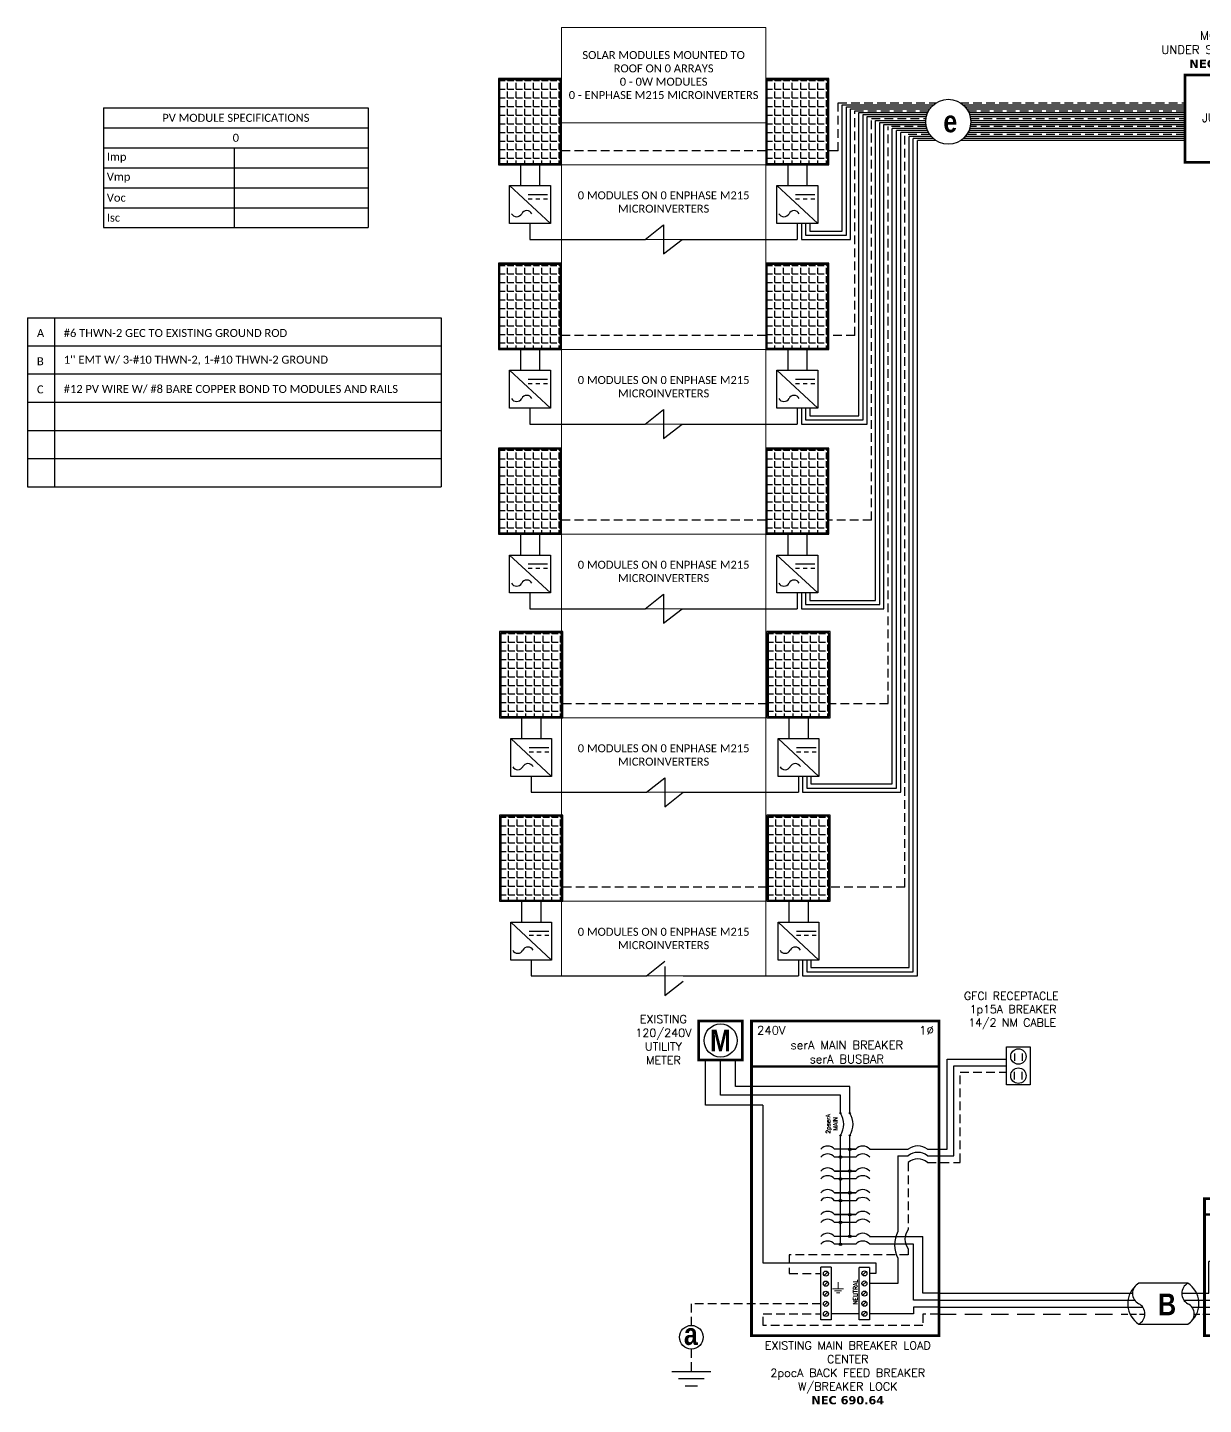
# Model space of a CAD drawing. Header units: feet. Extents: x 25206 to 26003, y 15282 to 15877.
# Drawn here: x 25206 to 25714, y 15282 to 15877 of the extents above; entities that cross this region are included whole.
import ezdxf

# ---------------------------------------------------------------- set-up
doc = ezdxf.new("R2010")
doc.units = ezdxf.units.FT
doc.header["$MEASUREMENT"] = 0
doc.linetypes.add('DASHED', pattern=[0.75, 0.5, -0.25])
doc.linetypes.add('HIDDEN', pattern=[0.375, 0.25, -0.125])
doc.layers.add('TEXT', color=7, linetype='Continuous')
doc.layers.add('Z - TITLEBLOCK TXT', color=7, linetype='Continuous')
doc.styles.add('ONE LINE TXT', font='techb___.ttf')
doc.styles.get("Standard").update_dxf_attribs({"font": 'simplex.shx'})

# ---------------------------------------------------------------- blocks, each defined once
blk = doc.blocks.new('*T24')
at = {"layer": 'Defpoints', "color": 8, "linetype": 'ByBlock', "lineweight": 0, "transparency": 16777216}
for p, q in [((0, 0), (88.16, 0)), ((0, 0), (0, -409.45)), ((88.16, 0), (88.16, -409.45)), ((0, -41.08), (88.16, -41.08)), ((0, -59.24), (88.16, -59.24)), ((0, -91.46), (88.16, -91.46)), ((0, -138.99), (88.16, -138.99)), ((0, -171.21), (88.16, -171.21)), ((0, -218.74), (88.16, -218.74)), ((0, -250.97), (88.16, -250.97)), ((0, -297.99), (88.16, -297.99)), ((0, -330.21), (88.16, -330.21)), ((0, -377.23), (88.16, -377.23)), ((0, -409.45), (88.16, -409.45))]:
    blk.add_line(p, q, dxfattribs=at)
at = {"color": 0, "linetype": 'Continuous', "transparency": 16777216, "char_height": 3.4544, "width": 83.574, "attachment_point": 5}
for s, insert in [('{\\fCalibri|b0|i0|c0;SOLAR MODULES MOUNTED TO ROOF ON 0 ARRAYS^J0 - 0W MODULES^J0 - ENPHASE M215 MICROINVERTERS', (44.08, -20.54)), ('{\\fCalibri|b0|i0|c0;', (44.08, -50.16)), ('{\\fCalibri|b0|i0|c0;0 MODULES ON 0 ENPHASE M215 MICROINVERTERS', (44.08, -75.35)), ('{\\fCalibri|b0|i0|c0;', (44.08, -115.23)), ('{\\fCalibri|b0|i0|c0;0 MODULES ON 0 ENPHASE M215 MICROINVERTERS', (44.08, -155.1)), ('{\\fCalibri|b0|i0|c0;', (44.08, -194.98)), ('{\\fCalibri|b0|i0|c0;0 MODULES ON 0 ENPHASE M215 MICROINVERTERS', (44.08, -234.86)), ('{\\fCalibri|b0|i0|c0;', (44.08, -274.48)), ('{\\fCalibri|b0|i0|c0;0 MODULES ON 0 ENPHASE M215 MICROINVERTERS', (44.08, -314.1)), ('{\\fCalibri|b0|i0|c0;', (44.08, -353.72)), ('{\\fCalibri|b0|i0|c0;0 MODULES ON 0 ENPHASE M215 MICROINVERTERS', (44.08, -393.34))]:
    blk.add_mtext(s, dxfattribs=dict(at, insert=insert))
blk = doc.blocks.new('*U21')
at = {"color": 7}
blk.add_line((-79.14, 9), (0, 9), dxfattribs=at)
at = {"color": 10}
blk.add_line((-79.14, 6), (0, 6), dxfattribs=at)
at = {"color": 253}
blk.add_line((-79.14, 3), (0, 3), dxfattribs=at)
at = {"color": 92, "linetype": 'DASHED', "ltscale": 15}
blk.add_line((-79.14, 0), (0, 0), dxfattribs=at)
blk = doc.blocks.new('breakerPanel')
at = {"linetype": 'Continuous'}
h = blk.add_hatch(color=1, dxfattribs=at)
h.dxf.hatch_style = 1
edge = h.paths.add_edge_path()
edge.add_arc((-42.47, 86.8), 0.291, 0, 360)
h = blk.add_hatch(color=1, dxfattribs=at)
h.dxf.hatch_style = 1
edge = h.paths.add_edge_path()
edge.add_arc((-38.44, 86.8), 0.291, 0, 360)
h = blk.add_hatch(color=1, dxfattribs=at)
h.dxf.hatch_style = 1
edge = h.paths.add_edge_path()
edge.add_arc((-42.47, 77.16), 0.291, 0, 360)
h = blk.add_hatch(color=1, dxfattribs=at)
h.dxf.hatch_style = 1
edge = h.paths.add_edge_path()
edge.add_arc((-38.44, 77.16), 0.291, 0, 360)
h = blk.add_hatch(color=1, dxfattribs=at)
h.dxf.hatch_style = 1
edge = h.paths.add_edge_path()
edge.add_arc((-38.44, 71.16), 0.528, 0, 360)
h = blk.add_hatch(color=1, dxfattribs=at)
h.dxf.hatch_style = 1
edge = h.paths.add_edge_path()
edge.add_arc((-42.47, 67.78), 0.528, 0, 360)
h = blk.add_hatch(color=1, dxfattribs=at)
h.dxf.hatch_style = 1
edge = h.paths.add_edge_path()
edge.add_arc((-38.44, 61.76), 0.528, 0, 360)
h = blk.add_hatch(color=1, dxfattribs=at)
h.dxf.hatch_style = 1
edge = h.paths.add_edge_path()
edge.add_arc((-42.47, 58.38), 0.528, 0, 360)
h = blk.add_hatch(color=1, dxfattribs=at)
h.dxf.hatch_style = 1
edge = h.paths.add_edge_path()
edge.add_arc((-42.47, 48.98), 0.528, 0, 360)
h = blk.add_hatch(color=1, dxfattribs=at)
h.dxf.hatch_style = 1
edge = h.paths.add_edge_path()
edge.add_arc((-38.44, 52.36), 0.528, 0, 360)
h = blk.add_hatch(color=1, dxfattribs=at)
h.dxf.hatch_style = 1
edge = h.paths.add_edge_path()
edge.add_arc((-38.44, 42.95), 0.528, 0, 360)
h = blk.add_hatch(color=1, dxfattribs=at)
h.dxf.hatch_style = 1
edge = h.paths.add_edge_path()
edge.add_arc((-42.47, 39.58), 0.528, 0, 360)
h = blk.add_hatch(color=1, dxfattribs=at)
h.dxf.hatch_style = 1
edge = h.paths.add_edge_path()
edge.add_arc((-42.47, 30.17), 0.528, 0, 360)
h = blk.add_hatch(color=1, dxfattribs=at)
h.dxf.hatch_style = 1
edge = h.paths.add_edge_path()
edge.add_arc((-38.44, 33.55), 0.528, 0, 360)
at = {"color": 155, "true_color": 0x647190}
blk.add_line((-80.92, 126.59), (0, 126.59), dxfattribs=at)
at = {"color": 253, "linetype": 'Continuous'}
for p, q in [((-100.73, 90.2), (-100.73, 109.7)), ((-76.04, 90.2), (-100.73, 90.2)), ((-76.04, 90.2), (-76.04, 22.16)), ((-76.04, 22.16), (-27.25, 22.16)), ((-27.25, 22.16), (-27.25, 17.57)), ((-27.25, 17.57), (-29.89, 17.57)), ((-11.01, 0.16), (-29.89, 0.16)), ((0, 3), (-11.01, 3)), ((-11.01, 3), (-11.01, 0.16))]:
    blk.add_line(p, q, dxfattribs=at)
at = {"color": 10, "linetype": 'Continuous'}
for p, q in [((-94.24, 94.51), (-94.24, 109.7)), ((-42.47, 94.51), (-94.24, 94.51)), ((-42.47, 87.09), (-42.47, 94.51)), ((-42.47, 30.17), (-42.47, 76.87)), ((-35.88, 67.78), (-45.04, 67.78)), ((-35.88, 58.38), (-45.04, 58.38)), ((-35.88, 48.98), (-45.04, 48.98)), ((-35.88, 39.58), (-45.04, 39.58)), ((-35.88, 30.17), (-45.04, 30.17)), ((-10.98, 30.17), (-29.89, 30.17)), ((-10.98, 6), (-10.98, 30.17)), ((0, 6), (-10.98, 6))]:
    blk.add_line(p, q, dxfattribs=at)
at = {"color": 7, "linetype": 'Continuous'}
for p, q in [((-87.75, 98.34), (-87.75, 109.7)), ((-38.44, 98.34), (-87.75, 98.34)), ((-38.44, 87.09), (-38.44, 98.34)), ((-38.44, 61.76), (-38.44, 76.87)), ((-35.88, 71.16), (-45.04, 71.16)), ((-38.44, 71.16), (-35.88, 71.16)), ((-45.04, 61.76), (-35.88, 61.76)), ((-35.88, 61.76), (-45.04, 61.76)), ((-38.44, 52.36), (-38.44, 61.76)), ((-45.04, 52.36), (-35.88, 52.36)), ((-35.88, 52.36), (-45.04, 52.36)), ((-38.44, 42.95), (-38.44, 52.36)), ((-45.04, 42.95), (-35.88, 42.95)), ((-35.88, 42.95), (-45.04, 42.95)), ((-38.44, 33.55), (-38.44, 42.95)), ((-35.88, 33.55), (-45.04, 33.55)), ((-6.96, 9), (-6.96, 33.55))]:
    blk.add_line(p, q, dxfattribs=at)
at = {"lineweight": 50}
blk.add_line((-80.92, 106.95), (0, 106.95), dxfattribs=at)
at = {"color": 7}
for p, q in [((-29.89, 33.55), (-6.96, 33.55)), ((0, 9), (-6.96, 9))]:
    blk.add_line(p, q, dxfattribs=at)
at = {"color": 1, "linetype": 'Continuous'}
for p, q in [((-51.03, -2.51), (-51.03, 20.23)), ((-46.49, 20.23), (-51.03, 20.23)), ((-46.49, 20.23), (-46.49, -2.51)), ((-34.43, -2.43), (-34.43, 20.16)), ((-29.89, 20.16), (-34.43, 20.16)), ((-29.89, 20.16), (-29.89, -2.43)), ((-46.49, -2.51), (-51.03, -2.51)), ((-29.89, -2.43), (-34.43, -2.43))]:
    blk.add_line(p, q, dxfattribs=at)
at = {"color": 4, "linetype": 'Continuous'}
for p, q in [((-47.97, 18.28), (-49.55, 16.71)), ((-31.37, 18.35), (-32.94, 16.78)), ((-47.97, 13.93), (-49.55, 12.36)), ((-31.37, 14), (-32.94, 12.43)), ((-47.97, 9.58), (-49.55, 8.01)), ((-31.37, 9.65), (-32.94, 8.08)), ((-47.97, 5.23), (-49.55, 3.66)), ((-47.97, 0.88), (-49.55, -0.69)), ((-31.37, 5.3), (-32.94, 3.73)), ((-31.37, 0.95), (-32.94, -0.62))]:
    blk.add_line(p, q, dxfattribs=at)
at = {"color": 92, "linetype": 'HIDDEN', "ltscale": 15}
for p, q in [((-51.03, 4.44), (-106.89, 4.44)), ((-106.89, 4.44), (-106.89, -4.87)), ((-75.84, -4.96), (-75.84, 0.09)), ((-75.84, 0.09), (-51.03, 0.09)), ((0, 0), (-6.96, 0)), ((-6.96, -4.96), (-75.84, -4.96)), ((-6.96, 0), (-6.96, -4.96)), ((-106.89, -15.1), (-106.89, -24.84))]:
    blk.add_line(p, q, dxfattribs=at)
at = {"color": 92, "linetype": 'Continuous', "ltscale": 15}
blk.add_line((-34.43, 0.09), (-46.49, 0.09), dxfattribs=at)
at = {"lineweight": 50, "const_width": 1.19}
for points in [[(-103.67, 109.7), (-103.67, 126.59), (-84.82, 126.59), (-84.82, 109.7)], [(-80.92, -9.3), (-80.92, 126.59), (0, 126.59), (0, -9.3)]]:
    blk.add_lwpolyline(points, close=True, dxfattribs=at)
at = {"color": 92, "linetype": 'Continuous', "lineweight": 5, "ltscale": 0.05, "flags": 128}
for points in [[(-43.54, 13.81), (-43.54, 10.97)], [(-45.88, 10.97), (-41.2, 10.97)], [(-42.01, 10.1), (-45.07, 10.1)], [(-42.82, 9.23), (-44.25, 9.23)]]:
    blk.add_lwpolyline(points, dxfattribs=at)
at = {"color": 92, "linetype": 'Continuous', "ltscale": 4, "flags": 128}
for points in [[(-115.37, -24.84), (-98.41, -24.84)], [(-101.35, -27.98), (-112.43, -27.98)], [(-104.29, -31.12), (-109.49, -31.12)]]:
    blk.add_lwpolyline(points, dxfattribs=at)
at = {"linetype": 'Continuous'}
blk.add_circle((-94.24, 118.15), 7.15, dxfattribs=at)
at = {"color": 1, "linetype": 'Continuous'}
for centre, radius in [((-42.47, 86.8), 0.291), ((-38.44, 86.8), 0.291), ((-42.47, 77.16), 0.291), ((-38.44, 77.16), 0.291), ((-38.44, 71.16), 0.528), ((-42.47, 67.78), 0.528), ((-38.44, 61.76), 0.528), ((-42.47, 58.38), 0.528), ((-42.47, 48.98), 0.528), ((-38.44, 52.36), 0.528), ((-38.44, 42.95), 0.528), ((-42.47, 39.58), 0.528), ((-42.47, 30.17), 0.528), ((-38.44, 33.55), 0.528)]:
    blk.add_circle(centre, radius, dxfattribs=at)
at = {"color": 4, "linetype": 'Continuous'}
for centre in [(-48.76, 17.49), (-32.16, 17.57), (-48.76, 13.14), (-32.16, 13.21), (-48.76, 8.79), (-32.16, 8.86), (-48.76, 4.44), (-48.76, 0.09), (-32.16, 4.51), (-32.16, 0.16)]:
    blk.add_circle(centre, 1.11, dxfattribs=at)
at = {"color": 7, "linetype": 'Continuous'}
blk.add_circle((-106.89, -9.99), 5.11, dxfattribs=at)
at = {"color": 1, "linetype": 'Continuous'}
for centre, radius, start, end in [((-50.14, 81.98), 9.06, 327.87082, 32.12918), ((-46.11, 81.98), 9.06, 327.87082, 32.12918), ((-48.03, 68.62), 3.93, 40.3392, 139.6608), ((-32.88, 68.62), 3.93, 40.3392, 139.6608), ((-48.03, 65.24), 3.93, 40.3392, 139.6608), ((-32.88, 65.24), 3.93, 40.3392, 139.6608), ((-48.03, 59.21), 3.93, 40.3392, 139.6608), ((-48.03, 55.84), 3.93, 40.3392, 139.6608), ((-32.88, 59.21), 3.93, 40.3392, 139.6608), ((-32.88, 55.84), 3.93, 40.3392, 139.6608), ((-48.03, 49.81), 3.93, 40.3392, 139.6608), ((-32.88, 49.81), 3.93, 40.3392, 139.6608), ((-48.03, 46.43), 3.93, 40.3392, 139.6608), ((-32.88, 46.43), 3.93, 40.3392, 139.6608), ((-48.03, 40.41), 3.93, 40.3392, 139.6608), ((-32.88, 40.41), 3.93, 40.3392, 139.6608), ((-48.03, 37.03), 3.93, 40.3392, 139.6608), ((-32.88, 37.03), 3.93, 40.3392, 139.6608), ((-48.03, 31.01), 3.93, 40.3392, 139.6608), ((-48.03, 27.63), 3.93, 40.3392, 139.6608), ((-32.88, 31.01), 3.93, 40.3392, 139.6608), ((-32.88, 27.63), 3.93, 40.3392, 139.6608)]:
    blk.add_arc(centre, radius, start, end, dxfattribs=at)
at = {"color": 253, "linetype": 'Continuous', "style": 'ONE LINE TXT'}
blk.add_text('M', height=9.38, dxfattribs=at).set_placement((-98.8, 113.43))
at = {"color": 4, "linetype": 'Continuous'}
blk.add_text('NEUTRAL', height=1.874, rotation=90, dxfattribs=at).set_placement((-35.08, 4.08))
at = {"color": 1, "attachment_point": 5}
for s, width, gutter_width, heights, insert, char_height in [('EXISTING\\P120/240V UTILITY METER', 0.0523, 7.17, [0], (-118.95, 118.48), 3.5433), ('240V', 0.1481, 0.75, [0], (-72.39, 122.54), 3.658), ('1∅', 0.1481, 0.75, [0], (-5.31, 122.54), 3.658), ('serA MAIN BREAKER\\PserA BUSBAR', 72.4998, 0.75, [0], (-39.75, 113.14), 3.6576), ('EXISTING MAIN BREAKER LOAD CENTER\\P2pocA BACK FEED BREAKER W/BREAKER LOCK\\P{\\fVerdana|b1|i0|c0|p34;NEC 690.64}', 79.2627, 97.94, [154.49], (-39.35, -25.39), 3.5433)]:
    blk.add_mtext_dynamic_manual_height_columns(s, width=width, gutter_width=gutter_width, heights=heights, dxfattribs=dict(at, insert=insert, char_height=char_height))
at = {"color": 4, "linetype": 'Continuous', "insert": (-46.25, 82.15), "char_height": 1.874, "attachment_point": 5, "rotation": 90}
blk.add_mtext_dynamic_manual_height_columns('2pserA\\PMAIN', width=0.1481, gutter_width=0.75, heights=[0], dxfattribs=at)
at = {"color": 1, "linetype": 'Continuous', "insert": (-110.08, -3.93), "char_height": 9.3833, "attachment_point": 1, "style": 'ONE LINE TXT'}
blk.add_mtext_dynamic_manual_height_columns('{\\W1;\\C256;a}', width=0.1385, gutter_width=2.13, heights=[0], dxfattribs=at)
blk = doc.blocks.new('*U17')
at = {"color": 7}
blk.add_blockref('breakerPanel', (0, 0), dxfattribs=at)
blk = doc.blocks.new('8x8box')
at = {"lineweight": 50, "const_width": 1.19}
blk.add_lwpolyline([(37.78, 0), (0, 0), (0, 37.78), (37.78, 37.78)], close=True, dxfattribs=at)
at = {"color": 1, "char_height": 3.6576, "attachment_point": 5}
for s, width, insert in [(' \\PMOUNTED \\PUNDER SOLAR MODULE\\P{\\fVerdana|b1|i0|c0|p34;NEC 690.34}', 73.0127, (18.01, 51.7)), ('8"x8"  JUNCTION BOX ', 0.4767, (19.03, 19.26))]:
    blk.add_mtext_dynamic_manual_height_columns(s, width=width, gutter_width=7.17, heights=[0], dxfattribs=dict(at, insert=insert))
blk = doc.blocks.new('*T25')
at = {"linetype": 'ByBlock', "lineweight": -2, "transparency": 16777216}
for p, q in [((0, 0), (178.52, 0)), ((0, 0), (0, -72.97)), ((11.58, 0), (11.58, -72.97)), ((178.52, 0), (178.52, -72.97)), ((0, -12.11), (178.52, -12.11)), ((0, -24.28), (178.52, -24.28)), ((0, -36.46), (178.52, -36.46)), ((0, -48.64), (178.52, -48.64)), ((0, -60.81), (178.52, -60.81)), ((0, -72.97), (178.52, -72.97))]:
    blk.add_line(p, q, dxfattribs=at)
at = {"color": 0, "linetype": 'Continuous', "transparency": 16777216, "char_height": 3.4544, "attachment_point": 7}
for s, insert, width in [('{\\fCalibri|b0|i0|c0;A', (4.06, -8.36), 3.4544), ('{\\fCalibri|b0|i0|c0;#6 THWN-2 GEC TO EXISTING GROUND ROD', (15.65, -8.36), 158.8095), ('{\\fCalibri|b0|i0|c0;B', (4.06, -20.53), 3.4544), ("{\\fCalibri|b0|i0|c0;1'' EMT W/ 3-#10 THWN-2, 1-#10 THWN-2 GROUND", (15.65, -20.53), 158.8095), ('{\\fCalibri|b0|i0|c0;C', (4.06, -32.71), 3.4544), ('{\\fCalibri|b0|i0|c0;#12 PV WIRE W/ #8 BARE COPPER BOND TO MODULES AND RAILS', (15.65, -32.71), 158.8095), ('{\\fCalibri|b0|i0|c0;', (4.06, -44.89), 3.4544), ('{\\fCalibri|b0|i0|c0;', (15.65, -44.89), 158.8095), ('{\\fCalibri|b0|i0|c0;', (4.06, -57.06), 3.4544), ('{\\fCalibri|b0|i0|c0;', (15.65, -57.06), 158.8095), ('{\\fCalibri|b0|i0|c0;', (4.06, -69.22), 3.4544), ('{\\fCalibri|b0|i0|c0;', (15.65, -69.22), 158.8095)]:
    blk.add_mtext(s, dxfattribs=dict(at, insert=insert, width=width))
blk = doc.blocks.new('*T26')
at = {"color": 0, "lineweight": -2, "transparency": 16777216}
for p, q in [((0, 0), (114.19, 0)), ((0, 0), (0, -51.69)), ((114.19, 0), (114.19, -51.69)), ((0, -8.62), (114.19, -8.62)), ((0, -17.23), (114.19, -17.23)), ((56.41, -17.23), (56.41, -51.69)), ((0, -25.85), (114.19, -25.85)), ((0, -34.46), (114.19, -34.46)), ((0, -43.08), (114.19, -43.08)), ((0, -51.69), (114.19, -51.69))]:
    blk.add_line(p, q, dxfattribs=at)
at = {"color": 0, "linetype": 'Continuous', "transparency": 16777216, "char_height": 3.4544}
for s, insert, width, attachment_point in [('{\\fCalibri|b0|i0|c0;PV MODULE SPECIFICATIONS', (57.09, -4.31), 111.433, 5), ('{\\fCalibri|b0|i0|c0;0', (57.09, -12.92), 111.433, 5), ('{\\fCalibri|b0|i0|c0;Imp', (1.38, -21.54), 53.6551, 4), ('{\\fCalibri|b0|i0|c0;', (57.78, -21.54), 55.0254, 4), ('{\\fCalibri|b0|i0|c0;Vmp', (1.38, -30.15), 53.6551, 4), ('{\\fCalibri|b0|i0|c0;', (57.78, -30.15), 55.0254, 4), ('{\\fCalibri|b0|i0|c0;Voc', (1.38, -38.77), 53.6551, 4), ('{\\fCalibri|b0|i0|c0;', (57.78, -38.77), 55.0254, 4), ('{\\fCalibri|b0|i0|c0;Isc', (1.38, -47.39), 53.6551, 4), ('{\\fCalibri|b0|i0|c0;', (57.78, -47.39), 55.0254, 4)]:
    blk.add_mtext(s, dxfattribs=dict(at, insert=insert, width=width, attachment_point=attachment_point))
blk = doc.blocks.new('gfci1')
at = {"color": 7, "linetype": 'Continuous'}
for p, q in [((33.46, 0), (33.46, 38.87)), ((33.46, 38.87), (59.14, 38.87)), ((62.57, 41.42), (62.57, 38.21)), ((65.87, 41.42), (65.87, 38.21)), ((62.57, 30.17), (62.57, 33.39)), ((65.87, 30.17), (65.87, 33.39)), ((0, 0), (16.69, 0)), ((24.94, 0), (33.46, 0))]:
    blk.add_line(p, q, dxfattribs=at)
at = {"color": 253, "linetype": 'Continuous'}
for p, q in [((36.28, -2.82), (36.28, 36.06)), ((36.28, 36.06), (59.14, 36.06)), ((12.22, -2.82), (16.69, -2.82)), ((12.22, -2.82), (12.22, -35.5)), ((24.94, -2.82), (36.28, -2.82)), ((12.22, -47.07), (12.22, -57.95)), ((12.22, -57.95), (0, -57.95))]:
    blk.add_line(p, q, dxfattribs=at)
at = {"color": 7}
blk.add_line((16.69, -45.52), (16.69, -45.52), dxfattribs=at)
at = {"color": 7, "linetype": 'Continuous'}
blk.add_lwpolyline([(59.14, 44.31), (69.3, 44.31), (69.3, 27.81), (59.14, 27.81)], close=True, dxfattribs=at)
for centre in [(64.22, 40.06), (64.22, 31.78)]:
    blk.add_circle(centre, 3.33, dxfattribs=at)
blk.add_arc((20.81, -4.99), 6.47, 50.39049, 129.60951, dxfattribs=at)
at = {"color": 253, "linetype": 'Continuous'}
for centre, radius, start, end in [((20.81, -7.8), 6.47, 50.39049, 129.60951), ((22.72, -41.29), 11.99, 151.17036, 208.82964)]:
    blk.add_arc(centre, radius, start, end, dxfattribs=at)
at = {"layer": 'TEXT', "color": 92, "linetype": 'HIDDEN', "ltscale": 15}
for p, q in [((39.09, -5.63), (39.09, 33.24)), ((39.09, 33.24), (59.14, 33.24)), ((16.69, -5.63), (16.69, -34.69)), ((24.94, -5.63), (39.09, -5.63)), ((16.69, -45.52), (-34.69, -45.52)), ((-34.69, -45.52), (-34.69, -53.67)), ((16.69, -42.94), (16.69, -45.52)), ((-34.69, -53.67), (-21.14, -53.67))]:
    blk.add_line(p, q, dxfattribs=at)
at = {"layer": 'TEXT', "color": 92, "linetype": 'Continuous', "ltscale": 15}
for centre, start, end in [((20.81, -10.62), 50.39049, 129.60951), ((21.67, -38.81), 140.39049, 219.60951)]:
    blk.add_arc(centre, 6.47, start, end, dxfattribs=at)
at = {"layer": 'TEXT', "color": 1, "insert": (27.72, 67.97), "char_height": 3.4544, "attachment_point": 1}
blk.add_mtext_dynamic_manual_height_columns('\\A1;\\pi12.999;GFCI RECEPTACLE\\P\\pi15.467;1p15A BREAKER\\P\\pi14.891;14/2 NM CABLE', width=71.8931, gutter_width=92.23, heights=[24.13], dxfattribs=at)
blk = doc.blocks.new('*U13')
at = {"color": 7, "linetype": 'Continuous'}
for p, q in [((-7.14, 13.31), (-28.39, 13.31)), ((-28.39, -4.31), (-7.14, -4.31))]:
    blk.add_line(p, q, dxfattribs=at)
at = {"color": 7}
for p, q in [((-35.53, 9), (-31.05, 9)), ((-9.81, 9), (0, 9))]:
    blk.add_line(p, q, dxfattribs=at)
at = {"color": 10}
for p, q in [((-35.53, 6), (-30.11, 6)), ((-8.87, 6), (0, 6))]:
    blk.add_line(p, q, dxfattribs=at)
at = {"color": 253}
for p, q in [((-35.53, 3), (-26.66, 3)), ((-5.41, 3), (0, 3))]:
    blk.add_line(p, q, dxfattribs=at)
at = {"color": 92, "linetype": 'HIDDEN', "ltscale": 10}
for p, q in [((-4.48, 0), (0, 0)), ((-35.53, 0), (-25.72, 0))]:
    blk.add_line(p, q, dxfattribs=at)
at = {"color": 7, "linetype": 'Continuous'}
for centre, start, end in [((-22.54, 4.5), 133.97324, 236.42648), ((-12.99, 4.5), 313.97324, 56.42648)]:
    blk.add_arc(centre, 10.58, start, end, dxfattribs=at)
at = {"linetype": 'Continuous'}
for centre, start, end in [((-26.08, 8.91), 117.66392, 242.33608), ((-4.83, 8.91), 117.66392, 242.33608), ((-30.7, 0.09), 297.66392, 62.33608), ((-9.45, 0.09), 297.66392, 62.33608)]:
    blk.add_arc(centre, 4.98, start, end, dxfattribs=at)
blk = doc.blocks.new('unfusedDisconnect')
at = {"lineweight": 50}
blk.add_line((-43.61, 43.06), (0, 43.06), dxfattribs=at)
at = {"color": 1, "linetype": 'Continuous'}
for p, q in [((-35.27, 34.78), (-35.27, 39.32)), ((-35.27, 39.32), (-8.32, 39.32)), ((-8.32, 39.32), (-8.32, 34.78)), ((-8.32, 34.78), (-35.27, 34.78)), ((-23.43, 25.18), (-20.16, 22.74)), ((-31.89, 22.73), (-25.32, 22.73)), ((-19.08, 22.73), (-11.7, 22.73)), ((-31.89, 15.2), (-25.32, 15.2)), ((-23.43, 17.65), (-20.16, 15.2)), ((-19.08, 15.2), (-11.7, 15.19)), ((-35.27, 1.76), (-8.32, 1.76)), ((-35.27, 1.76), (-35.27, -2.78)), ((-8.32, 1.76), (-8.32, -2.78)), ((-8.32, -2.78), (-35.27, -2.78))]:
    blk.add_line(p, q, dxfattribs=at)
at = {"color": 4, "linetype": 'Continuous'}
for p, q in [((-31.89, 37.83), (-33.46, 36.26)), ((-27.53, 37.83), (-29.11, 36.26)), ((-23.18, 37.83), (-24.76, 36.26)), ((-18.83, 37.83), (-20.41, 36.26)), ((-14.48, 37.83), (-16.06, 36.26)), ((-10.13, 37.83), (-11.7, 36.26)), ((-31.89, 0.28), (-33.46, -1.3)), ((-27.53, 0.28), (-29.11, -1.3)), ((-23.18, 0.28), (-24.76, -1.3)), ((-18.83, 0.28), (-20.41, -1.3)), ((-14.48, 0.28), (-16.06, -1.3)), ((-10.13, 0.28), (-11.7, -1.3))]:
    blk.add_line(p, q, dxfattribs=at)
at = {"color": 253, "linetype": 'Continuous'}
for p, q in [((-38.16, 3), (-38.16, 32.17)), ((-38.16, 32.17), (-32.67, 32.17)), ((-32.67, 32.17), (-32.67, 34.78)), ((-10.92, 32.17), (-10.92, 34.78)), ((-5.43, 32.17), (-10.92, 32.17)), ((-5.43, 3), (-5.43, 32.17)), ((-43.61, 3), (-38.16, 3)), ((0, 3), (-5.43, 3))]:
    blk.add_line(p, q, dxfattribs=at)
at = {"color": 7, "linetype": 'Continuous'}
for p, q in [((-41.66, 9), (-41.66, 22.73)), ((-39.8, 22.73), (-41.66, 22.73)), ((-31.89, 22.73), (-34.52, 22.73)), ((-11.7, 22.73), (-9.07, 22.73)), ((-3.79, 22.73), (-1.93, 22.73)), ((-1.93, 9), (-1.93, 22.73))]:
    blk.add_line(p, q, dxfattribs=at)
at = {"color": 10, "linetype": 'Continuous'}
for p, q in [((-39.8, 6), (-39.8, 15.2)), ((-31.89, 15.2), (-34.52, 15.2)), ((-11.7, 15.2), (-9.07, 15.2)), ((-3.79, 6), (-3.79, 15.2)), ((-43.61, 6), (-39.8, 6)), ((0, 6), (-3.79, 6))]:
    blk.add_line(p, q, dxfattribs=at)
at = {"color": 7}
for p, q in [((-43.61, 9), (-41.66, 9)), ((0, 9), (-1.93, 9))]:
    blk.add_line(p, q, dxfattribs=at)
at = {"color": 92, "linetype": 'HIDDEN', "ltscale": 15}
for p, q in [((-43.61, 0), (-36.58, 0)), ((-36.58, 0), (-36.58, 4.9)), ((-36.58, 4.9), (-32.67, 4.9)), ((-32.67, 4.9), (-32.67, 1.76)), ((-7.01, 4.9), (-10.92, 4.9)), ((-10.92, 4.9), (-10.92, 1.76)), ((-7.01, 0), (-7.01, 4.9)), ((0, 0), (-7.01, 0))]:
    blk.add_line(p, q, dxfattribs=at)
at = {"lineweight": 50, "const_width": 1.19}
blk.add_lwpolyline([(-43.61, -9.34), (-43.61, 49.84), (0, 49.84), (0, -9.34)], close=True, dxfattribs=at)
at = {"color": 92, "linetype": 'Continuous', "lineweight": 5, "ltscale": 0.05, "flags": 128}
for points in [[(-21.8, -3.32), (-21.8, -6.17)], [(-24.14, -6.17), (-19.45, -6.17)], [(-20.27, -7.03), (-23.32, -7.03)], [(-21.08, -7.9), (-22.51, -7.9)]]:
    blk.add_lwpolyline(points, dxfattribs=at)
at = {"color": 4, "linetype": 'Continuous'}
for centre in [(-32.67, 37.05), (-28.32, 37.05), (-23.97, 37.05), (-19.62, 37.05), (-15.27, 37.05), (-10.92, 37.05), (-32.67, -0.51), (-28.32, -0.51), (-23.97, -0.51), (-19.62, -0.51), (-15.27, -0.51), (-10.92, -0.51)]:
    blk.add_circle(centre, 1.11, dxfattribs=at)
at = {"color": 1, "linetype": 'Continuous'}
for centre in [(-24.78, 22.73), (-19.62, 22.73), (-24.78, 15.2), (-19.62, 15.2)]:
    blk.add_circle(centre, 0.541, dxfattribs=at)
at = {"color": 7, "linetype": 'Continuous'}
for centre in [(-37.16, 22.58), (-6.43, 22.58)]:
    blk.add_arc(centre, 2.64, 3.28193, 176.71807, dxfattribs=at)
at = {"color": 10, "linetype": 'Continuous'}
for centre in [(-37.16, 15.04), (-6.43, 15.04)]:
    blk.add_arc(centre, 2.64, 3.28193, 176.71807, dxfattribs=at)
at = {"color": 4, "linetype": 'Continuous'}
blk.add_text('ISOLATED NEUTRAL', height=1.8743, dxfattribs=at).set_placement((-34.91, 39.97))
at = {"color": 1}
for s, width, gutter_width, heights, insert, char_height, attachment_point in [('\\A1;\\pi15.271;nfA UNFUSED \\P\\pi16.834;DISCONNECT', 64.922, 0, [11.89], (-55.21, 63.58), 3.4544, 1), ('240V', 0.1481, 0.75, [0], (-35.55, 46.4), 3.658, 5), ('1∅', 0.1481, 0.75, [0], (-4.98, 46.1), 3.658, 5), ('\\A1;\\pi11.999,t30.287;SQUARE D\\P\\pi9.0377,t27.326;PN: D222RB', 51.6906, 0.203, [45.94], (-47.25, -12.27), 3.6576, 1)]:
    blk.add_mtext_dynamic_manual_height_columns(s, width=width, gutter_width=gutter_width, heights=heights, dxfattribs=dict(at, insert=insert, char_height=char_height, attachment_point=attachment_point))
blk = doc.blocks.new('*U22')
at = {"color": 7}
for name, p in [('unfusedDisconnect', (0, 0)), ('*U13', (-43.61, 0))]:
    blk.add_blockref(name, p, dxfattribs=at)
at = {"layer": 'Z - TITLEBLOCK TXT', "color": 1, "linetype": 'Continuous', "insert": (-63.63, 8.88), "char_height": 9.3833, "attachment_point": 1, "style": 'ONE LINE TXT'}
blk.add_mtext_dynamic_manual_height_columns('{\\W1;\\C256;B}', width=0.1385, gutter_width=2.13, heights=[0], dxfattribs=at)

msp = doc.modelspace()

# ---------------------------------------------------------------- hatches: boundary and pattern name
at = {"linetype": 'Continuous'}
h = msp.add_hatch(dxfattribs=at)
h.set_pattern_fill('ANGLE', color=256, scale=13.54666)
h.set_pattern_definition([(0, (25472.9567, 3836.1216), (0, 3.7253315), [2.709332, -1.0159995]), (90, (25472.9567, 3836.1216), (-3.7253315, 2e-16), [2.709332, -1.0159995])])
h.paths.add_polyline_path([(25409.95, 15854.42), (25409.95, 15818.24), (25436.18, 15818.24), (25436.18, 15854.42)])
h = msp.add_hatch(dxfattribs=at)
h.set_pattern_fill('ANGLE', color=256, scale=13.54666)
h.set_pattern_definition([(0, (25588.3766, 3836.1216), (0, 3.7253315), [2.709332, -1.0159995]), (90, (25588.3766, 3836.1216), (-3.7253315, 2e-16), [2.709332, -1.0159995])])
h.paths.add_polyline_path([(25525.37, 15854.42), (25525.37, 15818.24), (25551.6, 15818.24), (25551.6, 15854.42)])
h = msp.add_hatch(dxfattribs=at)
h.set_pattern_fill('ANGLE', color=256, scale=13.54666)
h.set_pattern_definition([(0, (25472.9567, 3756.3685), (0, 3.7253315), [2.709332, -1.0159995]), (90, (25472.9567, 3756.3685), (-3.7253315, 2e-16), [2.709332, -1.0159995])])
h.paths.add_polyline_path([(25409.95, 15774.67), (25409.95, 15738.48), (25436.18, 15738.48), (25436.18, 15774.67)])
h = msp.add_hatch(dxfattribs=at)
h.set_pattern_fill('ANGLE', color=256, scale=13.54666)
h.set_pattern_definition([(0, (25588.3766, 3756.3685), (0, 3.7253315), [2.709332, -1.0159995]), (90, (25588.3766, 3756.3685), (-3.7253315, 2e-16), [2.709332, -1.0159995])])
h.paths.add_polyline_path([(25525.37, 15774.67), (25525.37, 15738.48), (25551.6, 15738.48), (25551.6, 15774.67)])
h = msp.add_hatch(dxfattribs=at)
h.set_pattern_fill('ANGLE', color=256, scale=13.54666)
h.set_pattern_definition([(0, (25472.9567, 3676.6153), (0, 3.7253315), [2.709332, -1.0159995]), (90, (25472.9567, 3676.6153), (-3.7253315, 2e-16), [2.709332, -1.0159995])])
h.paths.add_polyline_path([(25409.95, 15694.91), (25409.95, 15658.73), (25436.18, 15658.73), (25436.18, 15694.91)])
h = msp.add_hatch(dxfattribs=at)
h.set_pattern_fill('ANGLE', color=256, scale=13.54666)
h.set_pattern_definition([(0, (25588.3766, 3676.6153), (0, 3.7253315), [2.709332, -1.0159995]), (90, (25588.3766, 3676.6153), (-3.7253315, 2e-16), [2.709332, -1.0159995])])
h.paths.add_polyline_path([(25525.37, 15694.91), (25525.37, 15658.73), (25551.6, 15658.73), (25551.6, 15694.91)])
h = msp.add_hatch(dxfattribs=at)
h.set_pattern_fill('ANGLE', color=256, scale=13.54666)
h.set_pattern_definition([(0, (25473.4658, 3597.3712), (0, 3.7253315), [2.709332, -1.0159995]), (90, (25473.4658, 3597.3712), (-3.7253315, 2e-16), [2.709332, -1.0159995])])
h.paths.add_polyline_path([(25410.45, 15615.67), (25410.45, 15579.49), (25436.69, 15579.49), (25436.69, 15615.67)])
h = msp.add_hatch(dxfattribs=at)
h.set_pattern_fill('ANGLE', color=256, scale=13.54666)
h.set_pattern_definition([(0, (25588.8856, 3597.3712), (0, 3.7253315), [2.709332, -1.0159995]), (90, (25588.8856, 3597.3712), (-3.7253315, 2e-16), [2.709332, -1.0159995])])
h.paths.add_polyline_path([(25525.87, 15615.67), (25525.87, 15579.49), (25552.11, 15579.49), (25552.11, 15615.67)])
h = msp.add_hatch(dxfattribs=at)
h.set_pattern_fill('ANGLE', color=256, scale=13.54666)
h.set_pattern_definition([(0, (25473.4658, 3518.127), (0, 3.7253315), [2.709332, -1.0159995]), (90, (25473.4658, 3518.127), (-3.7253315, 2e-16), [2.709332, -1.0159995])])
h.paths.add_polyline_path([(25410.45, 15536.42), (25410.45, 15500.24), (25436.69, 15500.24), (25436.69, 15536.42)])
h = msp.add_hatch(dxfattribs=at)
h.set_pattern_fill('ANGLE', color=256, scale=13.54666)
h.set_pattern_definition([(0, (25588.8856, 3518.127), (0, 3.7253315), [2.709332, -1.0159995]), (90, (25588.8856, 3518.127), (-3.7253315, 2e-16), [2.709332, -1.0159995])])
h.paths.add_polyline_path([(25525.87, 15536.42), (25525.87, 15500.24), (25552.11, 15500.24), (25552.11, 15536.42)])

# ---------------------------------------------------------------- linework, layer by layer
at = {"color": 92, "linetype": 'HIDDEN', "ltscale": 15}
for p, q in [((25556.08, 15823.78), (25556.08, 15844.52)), ((25556.08, 15844.52), (25598.51, 15844.52)), ((25608.84, 15844.52), (25705.88, 15844.52)), ((25563.29, 15841.07), (25595.22, 15841.07)), ((25563.29, 15744.02), (25563.29, 15841.07)), ((25612.13, 15841.07), (25705.88, 15841.07)), ((25570.5, 15837.63), (25594.05, 15837.63)), ((25570.5, 15664.27), (25570.5, 15837.63)), ((25594.19, 15834.19), (25577.71, 15834.19)), ((25577.71, 15585.12), (25577.71, 15834.19)), ((25705.88, 15834.19), (25613.16, 15834.19)), ((25613.3, 15837.63), (25705.88, 15837.63)), ((25584.92, 15505.87), (25584.92, 15830.75)), ((25595.69, 15830.75), (25584.92, 15830.75)), ((25705.88, 15830.75), (25611.65, 15830.75)), ((25556.08, 15823.78), (25552.11, 15823.78)), ((25563.29, 15744.02), (25552.11, 15744.02)), ((25570.5, 15664.27), (25552.11, 15664.27)), ((25577.71, 15585.03), (25552.62, 15585.03)), ((25584.92, 15505.78), (25552.62, 15505.78))]:
    msp.add_line(p, q, dxfattribs=at)
at = {"color": 253, "linetype": 'Continuous'}
for p, q in [((25557.89, 15789.11), (25557.89, 15843.66)), ((25557.89, 15843.66), (25597.34, 15843.66)), ((25565.09, 15840.21), (25594.79, 15840.21)), ((25565.09, 15709.36), (25565.09, 15840.21)), ((25610.01, 15843.66), (25705.88, 15843.66)), ((25612.56, 15840.21), (25705.88, 15840.21)), ((25572.3, 15836.77), (25593.97, 15836.77)), ((25572.3, 15629.6), (25572.3, 15836.77)), ((25594.42, 15833.33), (25579.51, 15833.33)), ((25579.51, 15550.36), (25579.51, 15833.33)), ((25705.88, 15833.33), (25612.93, 15833.33)), ((25613.38, 15836.77), (25705.88, 15836.77)), ((25586.72, 15471.12), (25586.72, 15829.88)), ((25596.37, 15829.88), (25586.72, 15829.88)), ((25705.88, 15829.88), (25610.98, 15829.88)), ((25543.89, 15789.11), (25557.89, 15789.11)), ((25543.89, 15709.36), (25565.09, 15709.36)), ((25543.89, 15629.6), (25572.3, 15629.6)), ((25544.4, 15550.36), (25579.51, 15550.36)), ((25544.4, 15471.12), (25586.72, 15471.12))]:
    msp.add_line(p, q, dxfattribs=at)
at = {"color": 10, "linetype": 'Continuous'}
for p, q in [((25559.69, 15787.31), (25559.69, 15842.79)), ((25559.69, 15842.79), (25596.46, 15842.79)), ((25566.9, 15839.35), (25594.46, 15839.35)), ((25566.9, 15707.55), (25566.9, 15839.35)), ((25610.89, 15842.79), (25705.88, 15842.79)), ((25612.89, 15839.35), (25705.88, 15839.35)), ((25574.1, 15835.91), (25593.97, 15835.91)), ((25574.1, 15627.8), (25574.1, 15835.91)), ((25594.74, 15832.47), (25581.31, 15832.47)), ((25581.31, 15548.56), (25581.31, 15832.47)), ((25705.88, 15832.47), (25612.61, 15832.47)), ((25613.38, 15835.91), (25705.88, 15835.91)), ((25588.52, 15469.31), (25588.52, 15829.02)), ((25597.22, 15829.02), (25588.52, 15829.02)), ((25705.88, 15829.02), (25610.13, 15829.02)), ((25542.09, 15787.31), (25559.69, 15787.31)), ((25542.09, 15707.55), (25566.9, 15707.55)), ((25542.09, 15627.8), (25574.1, 15627.8)), ((25542.6, 15548.56), (25581.31, 15548.56)), ((25542.6, 15469.31), (25588.52, 15469.31))]:
    msp.add_line(p, q, dxfattribs=at)
at = {"linetype": 'Continuous'}
for p, q in [((25561.49, 15785.51), (25561.49, 15841.93)), ((25561.49, 15841.93), (25595.77, 15841.93)), ((25568.7, 15838.49), (25594.21, 15838.49)), ((25568.7, 15705.75), (25568.7, 15838.49)), ((25611.58, 15841.93), (25705.88, 15841.93)), ((25613.14, 15838.49), (25705.88, 15838.49)), ((25575.91, 15835.05), (25594.04, 15835.05)), ((25575.91, 15626), (25575.91, 15835.05)), ((25613.31, 15835.05), (25705.88, 15835.05)), ((25595.16, 15831.61), (25583.12, 15831.61)), ((25583.12, 15546.76), (25583.12, 15831.61)), ((25590.32, 15467.51), (25590.32, 15828.16)), ((25598.35, 15828.16), (25590.32, 15828.16)), ((25705.88, 15828.16), (25609, 15828.16)), ((25705.88, 15831.61), (25612.19, 15831.61)), ((25418.91, 15817.73), (25418.91, 15808.72)), ((25427.22, 15817.73), (25427.22, 15808.72)), ((25534.33, 15817.73), (25534.33, 15808.72)), ((25542.64, 15817.73), (25542.64, 15808.72)), ((25414.24, 15808.72), (25431.89, 15808.72)), ((25414.24, 15792.32), (25414.24, 15808.72)), ((25414.24, 15808.72), (25431.89, 15792.32)), ((25431.89, 15808.72), (25431.89, 15792.32)), ((25529.66, 15808.72), (25547.31, 15808.72)), ((25529.66, 15792.32), (25529.66, 15808.72)), ((25529.66, 15808.72), (25547.31, 15792.32)), ((25547.31, 15808.72), (25547.31, 15792.32)), ((25431.89, 15792.32), (25414.24, 15792.32)), ((25547.31, 15792.32), (25529.66, 15792.32)), ((25540.29, 15785.51), (25561.49, 15785.51)), ((25418.91, 15737.97), (25418.91, 15728.96)), ((25427.22, 15737.97), (25427.22, 15728.96)), ((25534.33, 15737.97), (25534.33, 15728.96)), ((25542.64, 15737.97), (25542.64, 15728.96)), ((25414.24, 15728.96), (25431.89, 15728.96)), ((25414.24, 15712.57), (25414.24, 15728.96)), ((25414.24, 15728.96), (25431.89, 15712.57)), ((25431.89, 15728.96), (25431.89, 15712.57)), ((25529.66, 15728.96), (25547.31, 15728.96)), ((25529.66, 15712.57), (25529.66, 15728.96)), ((25529.66, 15728.96), (25547.31, 15712.57)), ((25547.31, 15728.96), (25547.31, 15712.57)), ((25431.89, 15712.57), (25414.24, 15712.57)), ((25547.31, 15712.57), (25529.66, 15712.57)), ((25540.29, 15705.75), (25568.7, 15705.75)), ((25418.91, 15658.22), (25418.91, 15649.21)), ((25427.22, 15658.22), (25427.22, 15649.21)), ((25534.33, 15658.22), (25534.33, 15649.21)), ((25542.64, 15658.22), (25542.64, 15649.21)), ((25414.24, 15649.21), (25431.89, 15649.21)), ((25414.24, 15632.82), (25414.24, 15649.21)), ((25414.24, 15649.21), (25431.89, 15632.82)), ((25431.89, 15649.21), (25431.89, 15632.82)), ((25529.66, 15649.21), (25547.31, 15649.21)), ((25529.66, 15632.82), (25529.66, 15649.21)), ((25529.66, 15649.21), (25547.31, 15632.82)), ((25547.31, 15649.21), (25547.31, 15632.82)), ((25431.89, 15632.82), (25414.24, 15632.82)), ((25547.31, 15632.82), (25529.66, 15632.82)), ((25540.29, 15626), (25575.91, 15626)), ((25419.42, 15578.98), (25419.42, 15569.97)), ((25427.73, 15578.98), (25427.73, 15569.97)), ((25534.84, 15578.98), (25534.84, 15569.97)), ((25543.15, 15578.98), (25543.15, 15569.97)), ((25414.75, 15569.97), (25432.4, 15569.97)), ((25414.75, 15553.57), (25414.75, 15569.97)), ((25414.75, 15569.97), (25432.4, 15553.57)), ((25432.4, 15569.97), (25432.4, 15553.57)), ((25530.17, 15569.97), (25547.82, 15569.97)), ((25530.17, 15553.57), (25530.17, 15569.97)), ((25530.17, 15569.97), (25547.82, 15553.57)), ((25547.82, 15569.97), (25547.82, 15553.57)), ((25432.4, 15553.57), (25414.75, 15553.57)), ((25547.82, 15553.57), (25530.17, 15553.57)), ((25540.8, 15546.76), (25583.12, 15546.76)), ((25419.42, 15499.73), (25419.42, 15490.72)), ((25427.73, 15499.73), (25427.73, 15490.72)), ((25534.84, 15499.73), (25534.84, 15490.72)), ((25543.15, 15499.73), (25543.15, 15490.72)), ((25414.75, 15490.72), (25432.4, 15490.72)), ((25414.75, 15474.33), (25414.75, 15490.72)), ((25414.75, 15490.72), (25432.4, 15474.33)), ((25432.4, 15490.72), (25432.4, 15474.33)), ((25530.17, 15490.72), (25547.82, 15490.72)), ((25530.17, 15474.33), (25530.17, 15490.72)), ((25530.17, 15490.72), (25547.82, 15474.33)), ((25547.82, 15490.72), (25547.82, 15474.33)), ((25432.4, 15474.33), (25414.75, 15474.33)), ((25547.82, 15474.33), (25530.17, 15474.33)), ((25540.8, 15467.51), (25590.32, 15467.51))]:
    msp.add_line(p, q, dxfattribs=at)
at = {"color": 7, "linetype": 'Continuous'}
for p, q in [((25430.66, 15804.72), (25422.27, 15804.72)), ((25424.02, 15802.91), (25422.27, 15802.91)), ((25427.34, 15802.91), (25425.59, 15802.91)), ((25430.66, 15802.91), (25428.91, 15802.91)), ((25546.08, 15804.72), (25537.69, 15804.72)), ((25539.44, 15802.91), (25537.69, 15802.91)), ((25542.76, 15802.91), (25541.01, 15802.91)), ((25546.08, 15802.91), (25544.33, 15802.91)), ((25472.82, 15785.51), (25480.77, 15791.77)), ((25480.77, 15791.77), (25480.77, 15779.24)), ((25480.77, 15779.24), (25488.73, 15785.51)), ((25430.66, 15724.97), (25422.27, 15724.97)), ((25424.02, 15723.15), (25422.27, 15723.15)), ((25427.34, 15723.15), (25425.59, 15723.15)), ((25430.66, 15723.15), (25428.91, 15723.15)), ((25546.08, 15724.97), (25537.69, 15724.97)), ((25539.44, 15723.15), (25537.69, 15723.15)), ((25542.76, 15723.15), (25541.01, 15723.15)), ((25546.08, 15723.15), (25544.33, 15723.15)), ((25472.82, 15705.75), (25480.77, 15712.02)), ((25480.77, 15712.02), (25480.77, 15699.49)), ((25480.77, 15699.49), (25488.73, 15705.75)), ((25430.66, 15645.22), (25422.27, 15645.22)), ((25424.02, 15643.4), (25422.27, 15643.4)), ((25427.34, 15643.4), (25425.59, 15643.4)), ((25430.66, 15643.4), (25428.91, 15643.4)), ((25546.08, 15645.22), (25537.69, 15645.22)), ((25539.44, 15643.4), (25537.69, 15643.4)), ((25542.76, 15643.4), (25541.01, 15643.4)), ((25546.08, 15643.4), (25544.33, 15643.4)), ((25472.82, 15626), (25480.77, 15632.26)), ((25480.77, 15632.26), (25480.77, 15619.74)), ((25480.77, 15619.74), (25488.73, 15626)), ((25431.17, 15565.97), (25422.78, 15565.97)), ((25546.59, 15565.97), (25538.2, 15565.97)), ((25424.53, 15564.16), (25422.78, 15564.16)), ((25427.85, 15564.16), (25426.1, 15564.16)), ((25431.17, 15564.16), (25429.42, 15564.16)), ((25539.95, 15564.16), (25538.2, 15564.16)), ((25543.27, 15564.16), (25541.52, 15564.16)), ((25546.59, 15564.16), (25544.84, 15564.16)), ((25473.33, 15546.76), (25481.28, 15553.02)), ((25481.28, 15553.02), (25481.28, 15540.49)), ((25481.28, 15540.49), (25489.24, 15546.76)), ((25431.17, 15486.73), (25422.78, 15486.73)), ((25424.53, 15484.91), (25422.78, 15484.91)), ((25427.85, 15484.91), (25426.1, 15484.91)), ((25431.17, 15484.91), (25429.42, 15484.91)), ((25546.59, 15486.73), (25538.2, 15486.73)), ((25539.95, 15484.91), (25538.2, 15484.91)), ((25543.27, 15484.91), (25541.52, 15484.91)), ((25546.59, 15484.91), (25544.84, 15484.91)), ((25473.33, 15467.51), (25481.28, 15473.78)), ((25481.28, 15471.51), (25481.28, 15458.98)), ((25481.28, 15458.98), (25489.24, 15465.25))]:
    msp.add_line(p, q, dxfattribs=at)
at = {"linetype": 'Continuous', "flags": 128}
for points in [[(25409.44, 15854.93), (25409.44, 15817.73), (25436.69, 15817.73), (25436.69, 15854.93), (25409.44, 15854.93)], [(25524.86, 15854.93), (25524.86, 15817.73), (25552.11, 15817.73), (25552.11, 15854.93), (25524.86, 15854.93)], [(25423.06, 15792.32), (25423.06, 15785.51)], [(25538.48, 15792.32), (25538.48, 15785.51)], [(25540.29, 15792.32), (25540.29, 15785.51)], [(25423.06, 15785.51), (25472.82, 15785.51)], [(25488.73, 15785.51), (25538.48, 15785.51)], [(25409.44, 15775.17), (25409.44, 15737.97), (25436.69, 15737.97), (25436.69, 15775.17), (25409.44, 15775.17)], [(25524.86, 15775.17), (25524.86, 15737.97), (25552.11, 15737.97), (25552.11, 15775.17), (25524.86, 15775.17)], [(25423.06, 15712.57), (25423.06, 15705.75)], [(25538.48, 15712.57), (25538.48, 15705.75)], [(25540.29, 15712.57), (25540.29, 15705.75)], [(25423.06, 15705.75), (25472.82, 15705.75)], [(25488.73, 15705.75), (25538.48, 15705.75)], [(25409.44, 15695.42), (25409.44, 15658.22), (25436.69, 15658.22), (25436.69, 15695.42), (25409.44, 15695.42)], [(25524.86, 15695.42), (25524.86, 15658.22), (25552.11, 15658.22), (25552.11, 15695.42), (25524.86, 15695.42)], [(25423.06, 15632.82), (25423.06, 15626)], [(25538.48, 15632.82), (25538.48, 15626)], [(25540.29, 15632.82), (25540.29, 15626)], [(25423.06, 15626), (25472.82, 15626)], [(25488.73, 15626), (25538.48, 15626)], [(25409.95, 15616.18), (25409.95, 15578.98), (25437.2, 15578.98), (25437.2, 15616.18), (25409.95, 15616.18)], [(25525.37, 15616.18), (25525.37, 15578.98), (25552.62, 15578.98), (25552.62, 15616.18), (25525.37, 15616.18)], [(25423.57, 15553.57), (25423.57, 15546.76)], [(25538.99, 15553.57), (25538.99, 15546.76)], [(25540.8, 15553.57), (25540.8, 15546.76)], [(25423.57, 15546.76), (25473.33, 15546.76)], [(25489.24, 15546.76), (25538.99, 15546.76)], [(25409.95, 15536.93), (25409.95, 15499.73), (25437.2, 15499.73), (25437.2, 15536.93), (25409.95, 15536.93)], [(25525.37, 15536.93), (25525.37, 15499.73), (25552.62, 15499.73), (25552.62, 15536.93), (25525.37, 15536.93)], [(25423.57, 15474.33), (25423.57, 15467.51)], [(25538.99, 15474.33), (25538.99, 15467.51)], [(25540.8, 15474.33), (25540.8, 15467.51)], [(25423.57, 15467.51), (25473.33, 15467.51)], [(25489.24, 15467.51), (25538.99, 15467.51)]]:
    msp.add_lwpolyline(points, dxfattribs=at)
for points in [[(25409.95, 15854.42), (25409.95, 15818.24), (25436.18, 15818.24), (25436.18, 15854.42)], [(25525.37, 15854.42), (25525.37, 15818.24), (25551.6, 15818.24), (25551.6, 15854.42)], [(25409.95, 15774.67), (25409.95, 15738.48), (25436.18, 15738.48), (25436.18, 15774.67)], [(25525.37, 15774.67), (25525.37, 15738.48), (25551.6, 15738.48), (25551.6, 15774.67)], [(25409.95, 15694.91), (25409.95, 15658.73), (25436.18, 15658.73), (25436.18, 15694.91)], [(25525.37, 15694.91), (25525.37, 15658.73), (25551.6, 15658.73), (25551.6, 15694.91)], [(25410.45, 15615.67), (25410.45, 15579.49), (25436.69, 15579.49), (25436.69, 15615.67)], [(25525.87, 15615.67), (25525.87, 15579.49), (25552.11, 15579.49), (25552.11, 15615.67)], [(25410.45, 15536.42), (25410.45, 15500.24), (25436.69, 15500.24), (25436.69, 15536.42)], [(25525.87, 15536.42), (25525.87, 15500.24), (25552.11, 15500.24), (25552.11, 15536.42)]]:
    msp.add_lwpolyline(points, close=True, dxfattribs=at)
at = {"color": 92, "linetype": 'HIDDEN', "ltscale": 15, "flags": 128}
for points in [[(25524.86, 15823.78), (25436.69, 15823.78)], [(25524.86, 15744.02), (25436.69, 15744.02)], [(25524.86, 15664.27), (25436.69, 15664.27)], [(25525.37, 15585.03), (25437.2, 15585.03)], [(25525.37, 15505.78), (25437.2, 15505.78)]]:
    msp.add_lwpolyline(points, dxfattribs=at)
at = {"color": 10, "linetype": 'Continuous', "flags": 128}
for points in [[(25542.09, 15792.32), (25542.09, 15787.31)], [(25542.09, 15712.57), (25542.09, 15707.55)], [(25542.09, 15632.82), (25542.09, 15627.8)], [(25542.6, 15553.57), (25542.6, 15548.56)], [(25542.6, 15474.33), (25542.6, 15469.31)]]:
    msp.add_lwpolyline(points, dxfattribs=at)
at = {"color": 253, "linetype": 'Continuous', "flags": 128}
for points in [[(25543.89, 15792.32), (25543.89, 15789.11)], [(25543.89, 15712.57), (25543.89, 15709.36)], [(25543.89, 15632.82), (25543.89, 15629.6)], [(25544.4, 15553.57), (25544.4, 15550.36)], [(25544.4, 15474.33), (25544.4, 15471.12)]]:
    msp.add_lwpolyline(points, dxfattribs=at)
at = {"color": 7, "linetype": 'Continuous'}
msp.add_circle((25603.67, 15836.29), 9.72, dxfattribs=at)
at = {"linetype": 'Continuous'}
for centre, start, end in [((25417.31, 15797.73), 207.66392, 332.33608), ((25421.69, 15795.43), 27.66392, 152.33608), ((25532.73, 15797.73), 207.66392, 332.33608), ((25537.11, 15795.43), 27.66392, 152.33608), ((25417.31, 15717.98), 207.66392, 332.33608), ((25421.69, 15715.68), 27.66392, 152.33608), ((25532.73, 15717.98), 207.66392, 332.33608), ((25537.11, 15715.68), 27.66392, 152.33608), ((25417.31, 15638.23), 207.66392, 332.33608), ((25421.69, 15635.93), 27.66392, 152.33608), ((25532.73, 15638.23), 207.66392, 332.33608), ((25537.11, 15635.93), 27.66392, 152.33608), ((25422.2, 15556.68), 27.66392, 152.33608), ((25537.62, 15556.68), 27.66392, 152.33608), ((25417.82, 15558.98), 207.66392, 332.33608), ((25533.24, 15558.98), 207.66392, 332.33608), ((25417.82, 15479.74), 207.66392, 332.33608), ((25422.2, 15477.44), 27.66392, 152.33608), ((25533.24, 15479.74), 207.66392, 332.33608), ((25537.62, 15477.44), 27.66392, 152.33608)]:
    msp.add_arc(centre, 2.48, start, end, dxfattribs=at)

# ---------------------------------------------------------------- block references
for name, p in [('*T24', (25436.69, 15876.97)), ('*T26', (25238.99, 15842.27)), ('*T25', (25206.14, 15751.67))]:
    msp.add_blockref(name, p)
at = {"color": 7}
for name, p in [('8x8box', (25705.88, 15818.72)), ('gfci1', (25569.73, 15392.62)), ('*U17', (25599.62, 15321.46)), ('*U22', (25757.9, 15321.46)), ('*U21', (25678.76, 15321.46))]:
    msp.add_blockref(name, p, dxfattribs=at)

# ---------------------------------------------------------------- texts
at = {"color": 1, "linetype": 'Continuous', "insert": (25601.56, 15841.12), "char_height": 9.3833, "attachment_point": 1, "style": 'ONE LINE TXT'}
msp.add_mtext_dynamic_manual_height_columns('{\\W1;\\C256;e}', width=0.1385, gutter_width=2.13, heights=[0], dxfattribs=at)

doc.saveas('drawing.dxf')
